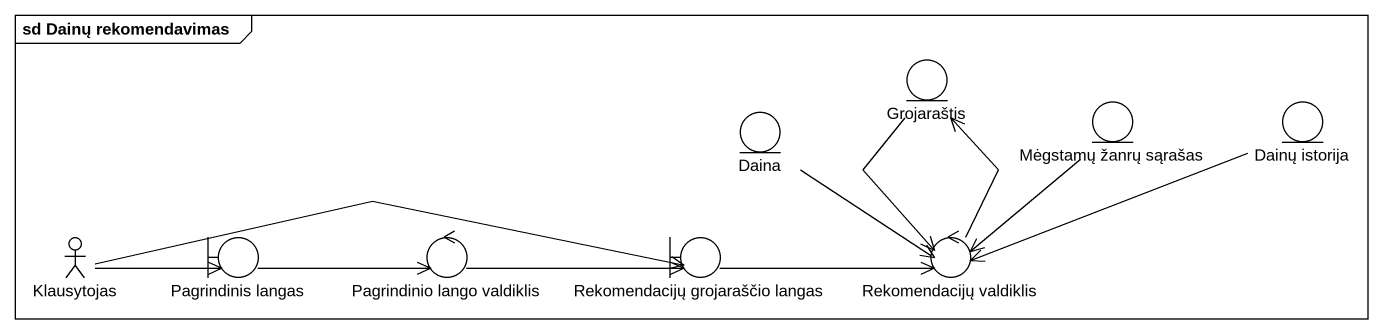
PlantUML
@startuml
mainframe sd Dainų rekomendavimas
entity Grojaraštis
entity Daina
entity "Mėgstamų žanrų sąrašas" as Mėgstamų_žanrų_sąrašas
entity "Dainų istorija" as Dainų_istorija
actor Klausytojas
boundary "Pagrindinis langas" as Pagrindinis_langas
control "Pagrindinio lango valdiklis" as Pagrindinio_lango_valdiklis
boundary "Rekomendacijų grojaraščio langas" as Rekomendacijų_grojaraščio
control "Rekomendacijų valdiklis" as Rekomendacijų_valdiklis
Grojaraštis --> Rekomendacijų_valdiklis
Daina --> Rekomendacijų_valdiklis
Mėgstamų_žanrų_sąrašas --> Rekomendacijų_valdiklis
Dainų_istorija -left-> Rekomendacijų_valdiklis
Klausytojas -right-> Pagrindinis_langas
Klausytojas -right-> Rekomendacijų_grojaraščio
Pagrindinis_langas -right-> Pagrindinio_lango_valdiklis
Pagrindinio_lango_valdiklis -right-> Rekomendacijų_grojaraščio
Rekomendacijų_grojaraščio -right-> Rekomendacijų_valdiklis
Rekomendacijų_valdiklis -up-> Grojaraštis
@enduml
